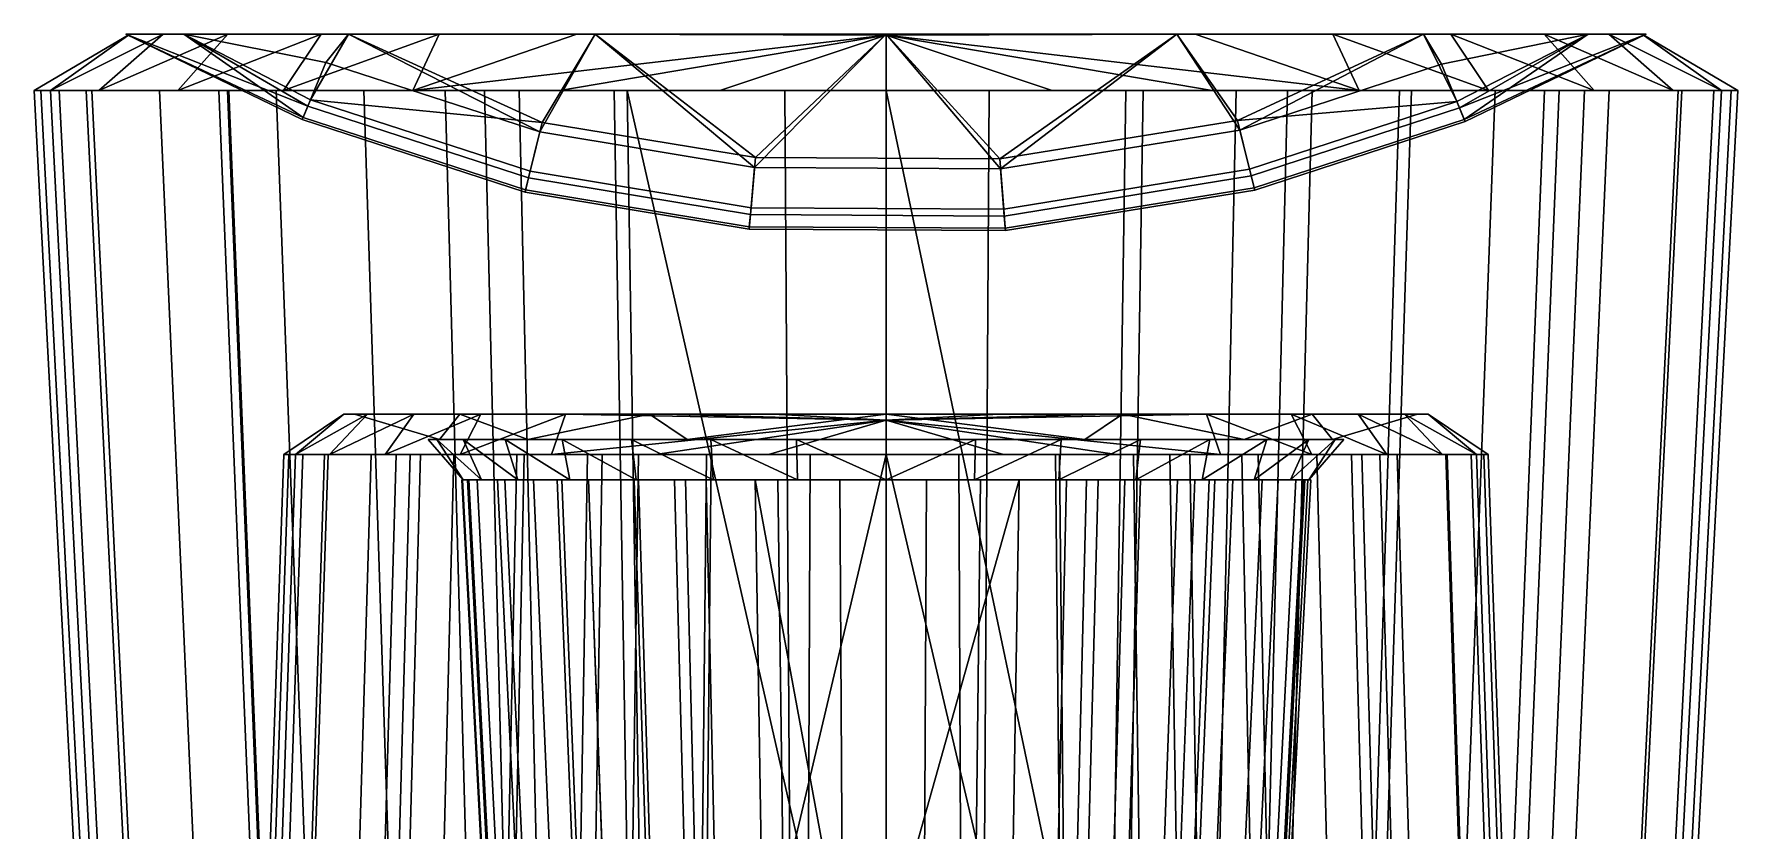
# Model space of a CAD drawing. Header units: millimetres. Extents: x -9.7 to 9.7, y -7 to 14.3.
# Drawn here: x -9.72 to 9.72, y 5.21 to 14.3 of the extents above; entities that cross this region are included whole.
import ezdxf

# ---------------------------------------------------------------- set-up
doc = ezdxf.new("R2010")
doc.units = ezdxf.units.MM
doc.header["$MEASUREMENT"] = 0
doc.layers.add('IGES LEVEL 0', color=9, linetype='Continuous')

msp = doc.modelspace()

# ---------------------------------------------------------------- linework, layer by layer
at = {"layer": 'IGES LEVEL 0'}
for points in [[(-9.529, 13.66, -1.895), (-9.716, 13.66), (-8.622, 14.304, -0.906)], [(-9.716, 13.66), (-9.529, 13.66, 1.895), (-8.622, 14.304, 0.906)], [(-8.622, 14.304, 0.906), (-8.622, 14.304, -0.906), (-9.716, 13.66)], [(-8.976, 13.66, -3.718), (-9.529, 13.66, -1.895), (-8.245, 14.304, -2.679)], [(-9.529, 13.66, 1.895), (-8.976, 13.66, 3.718), (-8.245, 14.304, 2.679)], [(-8.245, 14.304, 2.679), (-8.622, 14.304, 0.906), (-9.529, 13.66, 1.895)], [(-8.622, 14.304, -0.906), (-8.245, 14.304, -2.679), (-9.529, 13.66, -1.895)], [(-8.078, 13.66, -5.398), (-8.976, 13.66, -3.718), (-7.508, 14.304, -4.335)], [(-8.976, 13.66, 3.718), (-8.078, 13.66, 5.398), (-7.508, 14.304, 4.335)], [(-7.508, 14.304, 4.335), (-8.245, 14.304, 2.679), (-8.976, 13.66, 3.718)], [(-8.245, 14.304, -2.679), (-7.508, 14.304, -4.335), (-8.976, 13.66, -3.718)], [(-8.009, 14.304, -3.318), (-8.669, 14.304), (-6.648, 13.352, -1.095)], [(-8.669, 14.304), (-8.009, 14.304, 3.318), (-6.594, 13.483, 2.471)], [(-6.658, 13.328, 0.544), (-6.648, 13.352, -1.095), (-8.669, 14.304)], [(-6.594, 13.483, 2.471), (-6.658, 13.328, 0.544), (-8.669, 14.304)], [(-6.87, 13.66, -6.87), (-8.078, 13.66, -5.398), (-6.443, 14.304, -5.801)], [(-8.078, 13.66, 5.398), (-6.87, 13.66, 6.87), (-6.443, 14.304, 5.801)], [(-6.443, 14.304, 5.801), (-7.508, 14.304, 4.335), (-8.078, 13.66, 5.398)], [(-7.508, 14.304, -4.335), (-6.443, 14.304, -5.801), (-8.078, 13.66, -5.398)], [(-6.13, 14.304, -6.13), (-8.009, 14.304, -3.318), (-6.564, 13.555, -2.966)], [(-8.009, 14.304, 3.318), (-6.13, 14.304, 6.13), (-6.389, 13.981, 4.943)], [(-6.648, 13.352, -1.095), (-6.564, 13.555, -2.966), (-8.009, 14.304, -3.318)], [(-6.389, 13.981, 4.943), (-6.594, 13.483, 2.471), (-8.009, 14.304, 3.318)], [(-5.398, 13.66, -8.078), (-6.87, 13.66, -6.87), (-5.096, 14.304, -7.014)], [(-6.87, 13.66, 6.87), (-5.398, 13.66, 8.078), (-5.096, 14.304, 7.014)], [(-5.096, 14.304, 7.014), (-6.443, 14.304, 5.801), (-6.87, 13.66, 6.87)], [(-6.443, 14.304, -5.801), (-5.096, 14.304, -7.014), (-6.87, 13.66, -6.87)], [(-6.564, 13.555, -2.966), (-3.922, 13.297, -5.313), (-6.13, 14.304, -6.13)], [(-3.949, 13.187, 4.943), (-6.389, 13.981, 4.943), (-6.13, 14.304, 6.13)], [(-3.318, 14.304, -8.009), (-6.13, 14.304, -6.13), (-3.922, 13.297, -5.313)], [(-6.13, 14.304, 6.13), (-3.318, 14.304, 8.009), (-3.949, 13.187, 4.943)], [(-3.526, 14.304, 7.92), (-5.096, 14.304, 7.014), (-5.398, 13.66, 8.078)], [(-5.096, 14.304, -7.014), (-3.526, 14.304, -7.92), (-5.398, 13.66, -8.078)], [(0, 14.293, -9.384), (-5.398, 13.66, -8.078), (-3.526, 14.304, -7.92)], [(-5.398, 13.66, 8.078), (0, 14.293, 9.384), (-3.526, 14.304, 7.92)], [(-3.718, 13.66, -8.976), (-5.398, 13.66, -8.078), (0, 14.293, -9.384)], [(-5.398, 13.66, 8.078), (-3.718, 13.66, 8.976), (0, 14.293, 9.384)], [(-1.498, 12.781, 4.943), (-3.949, 13.187, 4.943), (-3.318, 14.304, 8.009)], [(-3.922, 13.297, -5.313), (-1.488, 12.895, -5.313), (-3.318, 14.304, -8.009)], [(-1.895, 13.66, -9.529), (-3.718, 13.66, -8.976), (0, 14.293, -9.384)], [(-3.718, 13.66, 8.976), (-1.895, 13.66, 9.529), (0, 14.293, 9.384)], [(-1.802, 14.304, 8.48), (-3.526, 14.304, 7.92), (0, 14.293, 9.384)], [(-3.526, 14.304, -7.92), (-1.802, 14.304, -8.48), (0, 14.293, -9.384)], [(0, 14.304, -8.669), (-3.318, 14.304, -8.009), (-1.488, 12.895, -5.313)], [(-3.318, 14.304, 8.009), (0, 14.304, 8.669), (-1.498, 12.781, 4.943)], [(0, 14.293, -9.384), (0, 13.66, -9.716), (-1.895, 13.66, -9.529)], [(-1.895, 13.66, 9.529), (0, 13.66, 9.716), (0, 14.293, 9.384)], [(0, 14.304, -8.669), (0, 14.293, -9.384), (-1.802, 14.304, -8.48)], [(0, 14.293, 9.384), (0, 14.304, 8.669), (-1.802, 14.304, 8.48)], [(1.307, 12.765, 4.943), (-1.498, 12.781, 4.943), (0, 14.304, 8.669)], [(-1.488, 12.895, -5.313), (1.298, 12.879, -5.313), (0, 14.304, -8.669)], [(0, 14.304, 8.669), (3.318, 14.304, 8.009), (1.307, 12.765, 4.943)], [(3.318, 14.304, -8.009), (0, 14.304, -8.669), (1.298, 12.879, -5.313)], [(0, 14.293, -9.384), (0, 14.304, -8.669), (1.802, 14.304, -8.48)], [(1.802, 14.304, -8.48), (3.526, 14.304, -7.92), (0, 14.293, -9.384)], [(3.526, 14.304, 7.92), (1.802, 14.304, 8.48), (0, 14.293, 9.384)], [(1.802, 14.304, 8.48), (0, 14.304, 8.669), (0, 14.293, 9.384)], [(0, 14.293, 9.384), (5.398, 13.66, 8.078), (3.526, 14.304, 7.92)], [(5.398, 13.66, -8.078), (0, 14.293, -9.384), (3.526, 14.304, -7.92)], [(0, 13.66, 9.716), (1.895, 13.66, 9.529), (0, 14.293, 9.384)], [(1.895, 13.66, 9.529), (3.718, 13.66, 8.976), (0, 14.293, 9.384)], [(3.718, 13.66, 8.976), (5.398, 13.66, 8.078), (0, 14.293, 9.384)], [(5.398, 13.66, -8.078), (3.718, 13.66, -8.976), (0, 14.293, -9.384)], [(3.718, 13.66, -8.976), (1.895, 13.66, -9.529), (0, 14.293, -9.384)], [(1.895, 13.66, -9.529), (0, 13.66, -9.716), (0, 14.293, -9.384)], [(1.298, 12.879, -5.313), (4.008, 13.318, -5.313), (3.318, 14.304, -8.009)], [(4.036, 13.208, 4.943), (1.307, 12.765, 4.943), (3.318, 14.304, 8.009)], [(3.318, 14.304, 8.009), (6.13, 14.304, 6.13), (4.036, 13.208, 4.943)], [(6.13, 14.304, -6.13), (3.318, 14.304, -8.009), (4.008, 13.318, -5.313)], [(3.526, 14.304, -7.92), (5.096, 14.304, -7.014), (5.398, 13.66, -8.078)], [(5.096, 14.304, 7.014), (3.526, 14.304, 7.92), (5.398, 13.66, 8.078)], [(4.008, 13.318, -5.313), (6.511, 13.533, -2.966), (6.13, 14.304, -6.13)], [(6.337, 13.96, 4.943), (4.036, 13.208, 4.943), (6.13, 14.304, 6.13)], [(5.398, 13.66, 8.078), (6.87, 13.66, 6.87), (5.096, 14.304, 7.014)], [(6.87, 13.66, -6.87), (5.398, 13.66, -8.078), (5.096, 14.304, -7.014)], [(5.096, 14.304, -7.014), (6.443, 14.304, -5.801), (6.87, 13.66, -6.87)], [(6.443, 14.304, 5.801), (5.096, 14.304, 7.014), (6.87, 13.66, 6.87)], [(6.13, 14.304, 6.13), (8.009, 14.304, 3.318), (6.337, 13.96, 4.943)], [(8.009, 14.304, -3.318), (6.13, 14.304, -6.13), (6.511, 13.533, -2.966)], [(6.541, 13.461, 2.471), (6.337, 13.96, 4.943), (8.009, 14.304, 3.318)], [(6.87, 13.66, 6.87), (8.078, 13.66, 5.398), (6.443, 14.304, 5.801)], [(8.078, 13.66, -5.398), (6.87, 13.66, -6.87), (6.443, 14.304, -5.801)], [(6.443, 14.304, -5.801), (7.508, 14.304, -4.335), (8.078, 13.66, -5.398)], [(7.508, 14.304, 4.335), (6.443, 14.304, 5.801), (8.078, 13.66, 5.398)], [(6.511, 13.533, -2.966), (6.594, 13.33, -1.095), (8.009, 14.304, -3.318)], [(8.009, 14.304, 3.318), (8.669, 14.304), (6.541, 13.461, 2.471)], [(6.604, 13.306, 0.544), (6.541, 13.461, 2.471), (8.669, 14.304)], [(8.669, 14.304), (8.009, 14.304, -3.318), (6.594, 13.33, -1.095)], [(6.594, 13.33, -1.095), (6.604, 13.306, 0.544), (8.669, 14.304)], [(8.078, 13.66, 5.398), (8.976, 13.66, 3.718), (7.508, 14.304, 4.335)], [(8.976, 13.66, -3.718), (8.078, 13.66, -5.398), (7.508, 14.304, -4.335)], [(7.508, 14.304, -4.335), (8.245, 14.304, -2.679), (8.976, 13.66, -3.718)], [(8.245, 14.304, 2.679), (7.508, 14.304, 4.335), (8.976, 13.66, 3.718)], [(8.976, 13.66, 3.718), (9.529, 13.66, 1.895), (8.245, 14.304, 2.679)], [(9.529, 13.66, -1.895), (8.976, 13.66, -3.718), (8.245, 14.304, -2.679)], [(8.245, 14.304, -2.679), (8.622, 14.304, -0.906), (9.529, 13.66, -1.895)], [(8.622, 14.304, 0.906), (8.245, 14.304, 2.679), (9.529, 13.66, 1.895)], [(9.529, 13.66, 1.895), (9.716, 13.66), (8.622, 14.304, 0.906)], [(9.716, 13.66), (9.529, 13.66, -1.895), (8.622, 14.304, -0.906)], [(8.622, 14.304, -0.906), (8.622, 14.304, 0.906), (9.716, 13.66)], [(-3.949, 13.187, 4.943), (-4.076, 12.663, 2.471), (-6.594, 13.483, 2.471), (-6.389, 13.981, 4.943)], [(6.337, 13.96, 4.943), (6.541, 13.461, 2.471), (4.166, 12.685, 2.471), (4.036, 13.208, 4.943)], [(-9.715, 13.66, 0.145), (-9.034, 0.663, 0.135), (-8.962, 0.663, -1.142), (-9.638, 13.66, -1.228)], [(-9.121, 13.66, 3.347), (-8.482, 0.663, 3.112), (-9.034, 0.663, 0.135), (-9.715, 13.66, 0.145)], [(-9.638, 13.66, -1.228), (-8.962, 0.663, -1.142), (-8.861, 0.663, -1.763), (-9.529, 13.66, -1.895)], [(-9.529, 13.66, -1.895), (-8.861, 0.663, -1.763), (-8.768, 0.663, -2.18), (-9.429, 13.66, -2.344)], [(-9.429, 13.66, -2.344), (-8.768, 0.663, -2.18), (-8.422, 0.663, -3.271), (-9.057, 13.66, -3.518)], [(-8.284, 13.66, 5.077), (-7.703, 0.663, 4.721), (-8.482, 0.663, 3.112), (-9.121, 13.66, 3.347)], [(-9.057, 13.66, -3.518), (-8.422, 0.663, -3.271), (-6.97, 0.663, -5.748), (-7.496, 13.66, -6.181)], [(-7.607, 13.66, 6.044), (-7.074, 0.663, 5.621), (-7.703, 0.663, 4.721), (-8.284, 13.66, 5.077)], [(-7.51, 13.66, 6.164), (-6.984, 0.663, 5.732), (-7.074, 0.663, 5.621), (-7.607, 13.66, 6.044)], [(-6.956, 13.66, 6.784), (-6.468, 0.663, 6.308), (-6.984, 0.663, 5.732), (-7.51, 13.66, 6.164)], [(-7.496, 13.66, -6.181), (-6.97, 0.663, -5.748), (-5.537, 0.663, -7.14), (-5.954, 13.66, -7.678)], [(-5.955, 13.66, 7.677), (-5.537, 0.663, 7.139), (-6.468, 0.663, 6.308), (-6.956, 13.66, 6.784)], [(-3.101, 13.66, 9.208), (-2.883, 0.663, 8.562), (-5.537, 0.663, 7.139), (-5.955, 13.66, 7.677)], [(-5.954, 13.66, -7.678), (-5.537, 0.663, -7.14), (-4.675, 0.663, -7.731), (-5.028, 13.66, -8.314)], [(-5.028, 13.66, -8.314), (-4.675, 0.663, -7.731), (-4.259, 0.663, -7.968), (-4.58, 13.66, -8.569)], [(-4.58, 13.66, -8.569), (-4.259, 0.663, -7.968), (-3.889, 0.663, -8.155), (-4.182, 13.66, -8.77)], [(-4.182, 13.66, -8.77), (-3.889, 0.663, -8.155), (-2.745, 0.663, -8.608), (-2.952, 13.66, -9.257)], [(-1.152, 13.66, 9.647), (-1.071, 0.663, 8.971), (-2.883, 0.663, 8.562), (-3.101, 13.66, 9.208)], [(0, 0.663, -9.035), (0, 13.66, -9.716), (-2.952, 13.66, -9.257)], [(-2.745, 0.663, -8.608), (0, 0.663, -9.035), (-2.952, 13.66, -9.257)], [(0, 13.66, 9.716), (0, 0.663, 9.035), (-1.071, 0.663, 8.971), (-1.152, 13.66, 9.647)], [(1.177, 13.66, 9.644), (1.095, 0.663, 8.968), (0, 0.663, 9.035), (0, 13.66, 9.716)], [(0, 13.66, -9.716), (0, 0.663, -9.035), (2.728, 0.663, -8.613)], [(2.934, 13.66, -9.262), (0, 13.66, -9.716), (2.728, 0.663, -8.613)], [(2.734, 13.66, 9.323), (2.542, 0.663, 8.67), (1.095, 0.663, 8.968), (1.177, 13.66, 9.644)], [(5.858, 13.66, 7.751), (5.448, 0.663, 7.208), (2.542, 0.663, 8.67), (2.734, 13.66, 9.323)], [(2.934, 13.66, -9.262), (2.728, 0.663, -8.613), (3.712, 0.663, -8.237), (3.992, 13.66, -8.858)], [(3.992, 13.66, -8.858), (3.712, 0.663, -8.237), (4.259, 0.663, -7.968), (4.58, 13.66, -8.569)], [(4.58, 13.66, -8.569), (4.259, 0.663, -7.968), (4.521, 0.663, -7.822), (4.861, 13.66, -8.412)], [(4.861, 13.66, -8.412), (4.521, 0.663, -7.822), (5.574, 0.663, -7.11), (5.994, 13.66, -7.646)], [(6.947, 13.66, 6.793), (6.46, 0.663, 6.317), (5.448, 0.663, 7.208), (5.858, 13.66, 7.751)], [(5.994, 13.66, -7.646), (5.574, 0.663, -7.11), (7.41, 0.663, -5.17), (7.968, 13.66, -5.559)], [(7.51, 13.66, 6.164), (6.984, 0.663, 5.732), (6.46, 0.663, 6.317), (6.947, 13.66, 6.793)], [(7.679, 13.66, 5.953), (7.14, 0.663, 5.535), (6.984, 0.663, 5.732), (7.51, 13.66, 6.164)], [(8.249, 13.66, 5.133), (7.671, 0.663, 4.773), (7.14, 0.663, 5.535), (7.679, 13.66, 5.953)], [(7.968, 13.66, -5.559), (7.41, 0.663, -5.17), (8.439, 0.663, -3.226), (9.076, 13.66, -3.469)], [(9.035, 13.66, 3.574), (8.401, 0.663, 3.324), (7.671, 0.663, 4.773), (8.249, 13.66, 5.133)], [(9.713, 13.66, 0.245), (9.032, 0.663, 0.228), (8.401, 0.663, 3.324), (9.035, 13.66, 3.574)], [(9.076, 13.66, -3.469), (8.439, 0.663, -3.226), (8.781, 0.663, -2.124), (9.443, 13.66, -2.284)], [(9.443, 13.66, -2.284), (8.781, 0.663, -2.124), (8.861, 0.663, -1.763), (9.529, 13.66, -1.895)], [(9.529, 13.66, -1.895), (8.861, 0.663, -1.763), (8.961, 0.663, -1.151), (9.637, 13.66, -1.238)], [(9.637, 13.66, -1.238), (8.961, 0.663, -1.151), (9.032, 0.663, 0.228), (9.713, 13.66, 0.245)], [(-4.076, 12.663, 2.471), (-4.116, 12.501, 0.544), (-6.658, 13.328, 0.544), (-6.594, 13.483, 2.471)], [(-4.11, 12.526, -1.095), (-4.058, 12.739, -2.966), (-6.564, 13.555, -2.966), (-6.648, 13.352, -1.095)], [(-6.564, 13.555, -2.966), (-4.058, 12.739, -2.966), (-3.922, 13.297, -5.313)], [(4.008, 13.318, -5.313), (4.147, 12.761, -2.966), (6.511, 13.533, -2.966)], [(6.594, 13.33, -1.095), (6.511, 13.533, -2.966), (4.147, 12.761, -2.966), (4.2, 12.548, -1.095)], [(6.541, 13.461, 2.471), (6.604, 13.306, 0.544), (4.206, 12.523, 0.544), (4.166, 12.685, 2.471)], [(-4.116, 12.501, 0.544), (-4.11, 12.526, -1.095), (-6.648, 13.352, -1.095), (-6.658, 13.328, 0.544)], [(-1.539, 12.323, -2.966), (-1.488, 12.895, -5.313), (-3.922, 13.297, -5.313), (-4.058, 12.739, -2.966)], [(4.147, 12.761, -2.966), (4.008, 13.318, -5.313), (1.298, 12.879, -5.313), (1.343, 12.306, -2.966)], [(6.604, 13.306, 0.544), (6.594, 13.33, -1.095), (4.2, 12.548, -1.095), (4.206, 12.523, 0.544)], [(-1.498, 12.781, 4.943), (-1.546, 12.245, 2.471), (-4.076, 12.663, 2.471), (-3.949, 13.187, 4.943)], [(4.036, 13.208, 4.943), (4.166, 12.685, 2.471), (1.349, 12.228, 2.471), (1.307, 12.765, 4.943)], [(1.343, 12.306, -2.966), (1.298, 12.879, -5.313), (-1.488, 12.895, -5.313), (-1.539, 12.323, -2.966)], [(-1.546, 12.245, 2.471), (-1.561, 12.078, 0.544), (-4.116, 12.501, 0.544), (-4.076, 12.663, 2.471)], [(-1.559, 12.104, -1.095), (-1.539, 12.323, -2.966), (-4.058, 12.739, -2.966), (-4.11, 12.526, -1.095)], [(1.307, 12.765, 4.943), (1.349, 12.228, 2.471), (-1.546, 12.245, 2.471), (-1.498, 12.781, 4.943)], [(4.2, 12.548, -1.095), (4.147, 12.761, -2.966), (1.343, 12.306, -2.966), (1.36, 12.088, -1.095)], [(4.166, 12.685, 2.471), (4.206, 12.523, 0.544), (1.362, 12.062, 0.544), (1.349, 12.228, 2.471)], [(-1.561, 12.078, 0.544), (-1.559, 12.104, -1.095), (-4.11, 12.526, -1.095), (-4.116, 12.501, 0.544)], [(4.206, 12.523, 0.544), (4.2, 12.548, -1.095), (1.36, 12.088, -1.095), (1.362, 12.062, 0.544)], [(1.349, 12.228, 2.471), (1.362, 12.062, 0.544), (-1.561, 12.078, 0.544), (-1.546, 12.245, 2.471)], [(1.36, 12.088, -1.095), (1.343, 12.306, -2.966), (-1.539, 12.323, -2.966), (-1.559, 12.104, -1.095)], [(1.362, 12.062, 0.544), (1.36, 12.088, -1.095), (-1.559, 12.104, -1.095), (-1.561, 12.078, 0.544)], [(-6.182, 9.967, 0.65), (-6.182, 9.967, -0.65), (-6.868, 9.508)], [(-6.736, 9.508, -1.34), (-6.868, 9.508), (-6.182, 9.967, -0.65)], [(-6.868, 9.508), (-6.736, 9.508, 1.34), (-6.182, 9.967, 0.65)], [(-5.912, 9.967, 1.921), (-6.182, 9.967, 0.65), (-6.736, 9.508, 1.34)], [(-6.182, 9.967, -0.65), (-5.912, 9.967, -1.921), (-6.736, 9.508, -1.34)], [(-6.345, 9.508, -2.628), (-6.736, 9.508, -1.34), (-5.912, 9.967, -1.921)], [(-6.736, 9.508, 1.34), (-6.345, 9.508, 2.628), (-5.912, 9.967, 1.921)], [(-5.384, 9.967, 3.108), (-5.912, 9.967, 1.921), (-6.345, 9.508, 2.628)], [(-5.912, 9.967, -1.921), (-5.384, 9.967, -3.108), (-6.345, 9.508, -2.628)], [(-5.711, 9.508, -3.816), (-6.345, 9.508, -2.628), (-5.384, 9.967, -3.108)], [(-6.345, 9.508, 2.628), (-5.711, 9.508, 3.816), (-5.384, 9.967, 3.108)], [(-4.86, 9.967, -3.876), (-6.061, 9.967, -1.383), (-5.091, 9.678, -1.162)], [(-6.061, 9.967, -1.383), (-6.061, 9.967, 1.383), (-5.091, 9.678, -1.162)], [(-6.061, 9.967, 1.383), (-4.86, 9.967, 3.876), (-5.091, 9.678, 1.162)], [(-5.091, 9.678, 1.162), (-5.091, 9.678, -1.162), (-6.061, 9.967, 1.383)], [(-4.62, 9.967, 4.16), (-5.384, 9.967, 3.108), (-5.711, 9.508, 3.816)], [(-5.384, 9.967, -3.108), (-4.62, 9.967, -4.16), (-5.711, 9.508, -3.816)], [(-4.856, 9.508, -4.856), (-5.711, 9.508, -3.816), (-4.62, 9.967, -4.16)], [(-5.711, 9.508, 3.816), (-4.856, 9.508, 4.856), (-4.62, 9.967, 4.16)], [(-4.083, 9.678, 3.256), (-5.091, 9.678, 1.162), (-4.86, 9.967, 3.876)], [(-5.091, 9.678, -1.162), (-4.083, 9.678, -3.256), (-4.86, 9.967, -3.876)], [(-2.697, 9.967, -5.601), (-4.86, 9.967, -3.876), (-4.083, 9.678, -3.256)], [(-4.86, 9.967, 3.876), (-2.697, 9.967, 5.601), (-4.083, 9.678, 3.256)], [(-3.654, 9.967, 5.029), (-4.62, 9.967, 4.16), (-4.856, 9.508, 4.856)], [(-4.62, 9.967, -4.16), (-3.654, 9.967, -5.029), (-4.856, 9.508, -4.856)], [(-3.816, 9.508, -5.711), (-4.856, 9.508, -4.856), (-3.654, 9.967, -5.029)], [(-4.856, 9.508, 4.856), (-3.816, 9.508, 5.711), (-3.654, 9.967, 5.029)], [(-2.266, 9.678, 4.705), (-4.083, 9.678, 3.256), (-2.697, 9.967, 5.601)], [(-4.083, 9.678, -3.256), (-2.266, 9.678, -4.705), (-2.697, 9.967, -5.601)], [(0, 9.9, 6.656), (-3.654, 9.967, 5.029), (-3.816, 9.508, 5.711)], [(-3.654, 9.967, -5.029), (0, 9.9, -6.656), (-3.816, 9.508, -5.711)], [(-2.528, 9.967, 5.679), (-3.654, 9.967, 5.029), (0, 9.9, 6.656)], [(-3.654, 9.967, -5.029), (-2.528, 9.967, -5.679), (0, 9.9, -6.656)], [(0, 9.967, -6.216), (-2.697, 9.967, -5.601), (-2.266, 9.678, -4.705)], [(-2.697, 9.967, 5.601), (0, 9.967, 6.216), (-2.266, 9.678, 4.705)], [(-1.292, 9.967, 6.081), (-2.528, 9.967, 5.679), (0, 9.9, 6.656)], [(-2.528, 9.967, -5.679), (-1.292, 9.967, -6.081), (0, 9.9, -6.656)], [(0, 9.678, 5.222), (-2.266, 9.678, 4.705), (0, 9.967, 6.216)], [(-2.266, 9.678, -4.705), (0, 9.678, -5.222), (0, 9.967, -6.216)], [(0, 9.9, 6.656), (0, 9.967, 6.216), (-1.292, 9.967, 6.081)], [(-1.292, 9.967, -6.081), (0, 9.967, -6.216), (0, 9.9, -6.656)], [(0, 9.967, -6.216), (1.292, 9.967, -6.081), (0, 9.9, -6.656)], [(1.292, 9.967, -6.081), (2.528, 9.967, -5.679), (0, 9.9, -6.656)], [(2.528, 9.967, -5.679), (3.654, 9.967, -5.029), (0, 9.9, -6.656)], [(3.654, 9.967, 5.029), (2.528, 9.967, 5.679), (0, 9.9, 6.656)], [(2.528, 9.967, 5.679), (1.292, 9.967, 6.081), (0, 9.9, 6.656)], [(1.292, 9.967, 6.081), (0, 9.967, 6.216), (0, 9.9, 6.656)], [(0, 9.9, -6.656), (3.654, 9.967, -5.029), (3.816, 9.508, -5.711)], [(3.654, 9.967, 5.029), (0, 9.9, 6.656), (3.816, 9.508, 5.711)], [(0, 9.967, 6.216), (2.697, 9.967, 5.601), (2.266, 9.678, 4.705)], [(2.697, 9.967, -5.601), (0, 9.967, -6.216), (2.266, 9.678, -4.705)], [(0, 9.678, -5.222), (2.266, 9.678, -4.705), (0, 9.967, -6.216)], [(2.266, 9.678, 4.705), (0, 9.678, 5.222), (0, 9.967, 6.216)], [(2.266, 9.678, -4.705), (4.083, 9.678, -3.256), (2.697, 9.967, -5.601)], [(4.083, 9.678, 3.256), (2.266, 9.678, 4.705), (2.697, 9.967, 5.601)], [(2.697, 9.967, 5.601), (4.86, 9.967, 3.876), (4.083, 9.678, 3.256)], [(4.86, 9.967, -3.876), (2.697, 9.967, -5.601), (4.083, 9.678, -3.256)], [(3.654, 9.967, -5.029), (4.62, 9.967, -4.16), (4.856, 9.508, -4.856)], [(4.62, 9.967, 4.16), (3.654, 9.967, 5.029), (4.856, 9.508, 4.856)], [(3.816, 9.508, 5.711), (4.856, 9.508, 4.856), (3.654, 9.967, 5.029)], [(4.856, 9.508, -4.856), (3.816, 9.508, -5.711), (3.654, 9.967, -5.029)], [(4.083, 9.678, -3.256), (5.091, 9.678, -1.162), (4.86, 9.967, -3.876)], [(5.091, 9.678, 1.162), (4.083, 9.678, 3.256), (4.86, 9.967, 3.876)], [(4.62, 9.967, -4.16), (5.384, 9.967, -3.108), (5.711, 9.508, -3.816)], [(5.384, 9.967, 3.108), (4.62, 9.967, 4.16), (5.711, 9.508, 3.816)], [(4.856, 9.508, 4.856), (5.711, 9.508, 3.816), (4.62, 9.967, 4.16)], [(5.711, 9.508, -3.816), (4.856, 9.508, -4.856), (4.62, 9.967, -4.16)], [(4.86, 9.967, 3.876), (6.061, 9.967, 1.383), (5.091, 9.678, 1.162)], [(6.061, 9.967, -1.383), (4.86, 9.967, -3.876), (5.091, 9.678, -1.162)], [(6.061, 9.967, 1.383), (6.061, 9.967, -1.383), (5.091, 9.678, -1.162)], [(5.091, 9.678, -1.162), (5.091, 9.678, 1.162), (6.061, 9.967, 1.383)], [(5.384, 9.967, -3.108), (5.912, 9.967, -1.921), (6.345, 9.508, -2.628)], [(5.912, 9.967, 1.921), (5.384, 9.967, 3.108), (6.345, 9.508, 2.628)], [(5.711, 9.508, 3.816), (6.345, 9.508, 2.628), (5.384, 9.967, 3.108)], [(6.345, 9.508, -2.628), (5.711, 9.508, -3.816), (5.384, 9.967, -3.108)], [(5.912, 9.967, -1.921), (6.182, 9.967, -0.65), (6.736, 9.508, -1.34)], [(6.182, 9.967, 0.65), (5.912, 9.967, 1.921), (6.736, 9.508, 1.34)], [(6.345, 9.508, 2.628), (6.736, 9.508, 1.34), (5.912, 9.967, 1.921)], [(6.736, 9.508, -1.34), (6.345, 9.508, -2.628), (5.912, 9.967, -1.921)], [(6.182, 9.967, -0.65), (6.182, 9.967, 0.65), (6.868, 9.508)], [(6.736, 9.508, 1.34), (6.868, 9.508), (6.182, 9.967, 0.65)], [(6.868, 9.508), (6.736, 9.508, -1.34), (6.182, 9.967, -0.65)], [(-2.628, 9.508, -6.345), (-3.816, 9.508, -5.711), (0, 9.9, -6.656)], [(-3.816, 9.508, 5.711), (-2.628, 9.508, 6.345), (0, 9.9, 6.656)], [(-1.34, 9.508, -6.736), (-2.628, 9.508, -6.345), (0, 9.9, -6.656)], [(-2.628, 9.508, 6.345), (-1.34, 9.508, 6.736), (0, 9.9, 6.656)], [(0, 9.508, 6.868), (0, 9.9, 6.656), (-1.34, 9.508, 6.736)], [(0, 9.9, -6.656), (0, 9.508, -6.868), (-1.34, 9.508, -6.736)], [(0, 9.9, 6.656), (0, 9.508, 6.868), (1.34, 9.508, 6.736)], [(1.34, 9.508, 6.736), (2.628, 9.508, 6.345), (0, 9.9, 6.656)], [(2.628, 9.508, 6.345), (3.816, 9.508, 5.711), (0, 9.9, 6.656)], [(3.816, 9.508, -5.711), (2.628, 9.508, -6.345), (0, 9.9, -6.656)], [(2.628, 9.508, -6.345), (1.34, 9.508, -6.736), (0, 9.9, -6.656)], [(1.34, 9.508, -6.736), (0, 9.508, -6.868), (0, 9.9, -6.656)], [(-4.823, 9.22, 0.507), (-4.823, 9.22, -0.507), (-5.222, 9.678)], [(-5.121, 9.678, -1.019), (-5.222, 9.678), (-4.823, 9.22, -0.507)], [(-5.222, 9.678), (-5.121, 9.678, 1.019), (-4.823, 9.22, 0.507)], [(-4.613, 9.22, 1.499), (-4.823, 9.22, 0.507), (-5.121, 9.678, 1.019)], [(-4.823, 9.22, -0.507), (-4.613, 9.22, -1.499), (-5.121, 9.678, -1.019)], [(-4.824, 9.678, -1.998), (-5.121, 9.678, -1.019), (-4.613, 9.22, -1.499)], [(-5.121, 9.678, 1.019), (-4.824, 9.678, 1.998), (-4.613, 9.22, 1.499)], [(-4.2, 9.22, 2.425), (-4.613, 9.22, 1.499), (-4.824, 9.678, 1.998)], [(-4.613, 9.22, -1.499), (-4.2, 9.22, -2.425), (-4.824, 9.678, -1.998)], [(-4.342, 9.678, -2.901), (-4.824, 9.678, -1.998), (-4.2, 9.22, -2.425)], [(-4.824, 9.678, 1.998), (-4.342, 9.678, 2.901), (-4.2, 9.22, 2.425)], [(-3.604, 9.22, 3.245), (-4.2, 9.22, 2.425), (-4.342, 9.678, 2.901)], [(-4.2, 9.22, -2.425), (-3.604, 9.22, -3.245), (-4.342, 9.678, -2.901)], [(-3.692, 9.678, -3.692), (-4.342, 9.678, -2.901), (-3.604, 9.22, -3.245)], [(-4.342, 9.678, 2.901), (-3.692, 9.678, 3.692), (-3.604, 9.22, 3.245)], [(-2.851, 9.22, 3.924), (-3.604, 9.22, 3.245), (-3.692, 9.678, 3.692)], [(-3.604, 9.22, -3.245), (-2.851, 9.22, -3.924), (-3.692, 9.678, -3.692)], [(-2.901, 9.678, -4.342), (-3.692, 9.678, -3.692), (-2.851, 9.22, -3.924)], [(-3.692, 9.678, 3.692), (-2.901, 9.678, 4.342), (-2.851, 9.22, 3.924)], [(-1.973, 9.22, 4.431), (-2.851, 9.22, 3.924), (-2.901, 9.678, 4.342)], [(-2.851, 9.22, -3.924), (-1.973, 9.22, -4.431), (-2.901, 9.678, -4.342)], [(-1.998, 9.678, -4.824), (-2.901, 9.678, -4.342), (-1.973, 9.22, -4.431)], [(-2.901, 9.678, 4.342), (-1.998, 9.678, 4.824), (-1.973, 9.22, 4.431)], [(-1.008, 9.22, 4.744), (-1.973, 9.22, 4.431), (-1.998, 9.678, 4.824)], [(-1.973, 9.22, -4.431), (-1.008, 9.22, -4.744), (-1.998, 9.678, -4.824)], [(-1.019, 9.678, -5.121), (-1.998, 9.678, -4.824), (-1.008, 9.22, -4.744)], [(-1.998, 9.678, 4.824), (-1.019, 9.678, 5.121), (-1.008, 9.22, 4.744)], [(0, 9.678, 5.222), (0, 9.22, 4.85), (-1.019, 9.678, 5.121)], [(0, 9.22, 4.85), (-1.008, 9.22, 4.744), (-1.019, 9.678, 5.121)], [(-1.008, 9.22, -4.744), (0, 9.22, -4.85), (-1.019, 9.678, -5.121)], [(0, 9.22, -4.85), (0, 9.678, -5.222), (-1.019, 9.678, -5.121)], [(0, 9.22, -4.85), (1.008, 9.22, -4.744), (1.019, 9.678, -5.121)], [(1.008, 9.22, 4.744), (0, 9.22, 4.85), (1.019, 9.678, 5.121)], [(0, 9.22, 4.85), (0, 9.678, 5.222), (1.019, 9.678, 5.121)], [(1.019, 9.678, -5.121), (0, 9.678, -5.222), (0, 9.22, -4.85)], [(1.008, 9.22, -4.744), (1.973, 9.22, -4.431), (1.998, 9.678, -4.824)], [(1.973, 9.22, 4.431), (1.008, 9.22, 4.744), (1.998, 9.678, 4.824)], [(1.019, 9.678, 5.121), (1.998, 9.678, 4.824), (1.008, 9.22, 4.744)], [(1.998, 9.678, -4.824), (1.019, 9.678, -5.121), (1.008, 9.22, -4.744)], [(1.973, 9.22, -4.431), (2.851, 9.22, -3.924), (2.901, 9.678, -4.342)], [(2.851, 9.22, 3.924), (1.973, 9.22, 4.431), (2.901, 9.678, 4.342)], [(1.998, 9.678, 4.824), (2.901, 9.678, 4.342), (1.973, 9.22, 4.431)], [(2.901, 9.678, -4.342), (1.998, 9.678, -4.824), (1.973, 9.22, -4.431)], [(2.851, 9.22, -3.924), (3.604, 9.22, -3.245), (3.692, 9.678, -3.692)], [(3.604, 9.22, 3.245), (2.851, 9.22, 3.924), (3.692, 9.678, 3.692)], [(2.901, 9.678, 4.342), (3.692, 9.678, 3.692), (2.851, 9.22, 3.924)], [(3.692, 9.678, -3.692), (2.901, 9.678, -4.342), (2.851, 9.22, -3.924)], [(3.604, 9.22, -3.245), (4.2, 9.22, -2.425), (4.342, 9.678, -2.901)], [(4.2, 9.22, 2.425), (3.604, 9.22, 3.245), (4.342, 9.678, 2.901)], [(3.692, 9.678, 3.692), (4.342, 9.678, 2.901), (3.604, 9.22, 3.245)], [(4.342, 9.678, -2.901), (3.692, 9.678, -3.692), (3.604, 9.22, -3.245)], [(4.2, 9.22, -2.425), (4.613, 9.22, -1.499), (4.824, 9.678, -1.998)], [(4.613, 9.22, 1.499), (4.2, 9.22, 2.425), (4.824, 9.678, 1.998)], [(4.342, 9.678, 2.901), (4.824, 9.678, 1.998), (4.2, 9.22, 2.425)], [(4.824, 9.678, -1.998), (4.342, 9.678, -2.901), (4.2, 9.22, -2.425)], [(4.613, 9.22, -1.499), (4.823, 9.22, -0.507), (5.121, 9.678, -1.019)], [(4.823, 9.22, 0.507), (4.613, 9.22, 1.499), (5.121, 9.678, 1.019)], [(4.824, 9.678, 1.998), (5.121, 9.678, 1.019), (4.613, 9.22, 1.499)], [(5.121, 9.678, -1.019), (4.824, 9.678, -1.998), (4.613, 9.22, -1.499)], [(4.823, 9.22, -0.507), (4.823, 9.22, 0.507), (5.222, 9.678)], [(5.121, 9.678, 1.019), (5.222, 9.678), (4.823, 9.22, 0.507)], [(5.222, 9.678), (5.121, 9.678, -1.019), (4.823, 9.22, -0.507)], [(-7.176, 0.676, -0.036), (-6.868, 9.508, -0.034), (-6.81, 9.508, 0.891), (-7.116, 0.676, 0.931)], [(-6.689, 0.676, -2.6), (-6.402, 9.508, -2.488), (-6.868, 9.508, -0.034), (-7.176, 0.676, -0.036)], [(-7.116, 0.676, 0.931), (-6.81, 9.508, 0.891), (-6.736, 9.508, 1.34), (-7.039, 0.676, 1.4)], [(-7.039, 0.676, 1.4), (-6.736, 9.508, 1.34), (-6.652, 9.508, 1.71), (-6.95, 0.676, 1.786)], [(-6.95, 0.676, 1.786), (-6.652, 9.508, 1.71), (-6.363, 9.508, 2.584), (-6.649, 0.676, 2.7)], [(-6.135, 0.676, -3.723), (-5.872, 9.508, -3.563), (-6.402, 9.508, -2.488), (-6.689, 0.676, -2.6)], [(-6.649, 0.676, 2.7), (-6.363, 9.508, 2.584), (-5.587, 9.508, 3.994), (-5.838, 0.676, 4.173)], [(-5.672, 0.676, -4.396), (-5.428, 9.508, -4.207), (-5.872, 9.508, -3.563), (-6.135, 0.676, -3.723)], [(-5.838, 0.676, 4.173), (-5.587, 9.508, 3.994), (-4.209, 9.508, 5.427), (-4.398, 0.676, 5.671)], [(-5.547, 0.676, -4.553), (-5.309, 9.508, -4.357), (-5.428, 9.508, -4.207), (-5.672, 0.676, -4.396)], [(-5.149, 0.676, -4.999), (-4.928, 9.508, -4.784), (-5.309, 9.508, -4.357), (-5.547, 0.676, -4.553)], [(-4.31, 0.676, -5.738), (-4.125, 9.508, -5.491), (-4.928, 9.508, -4.784), (-5.149, 0.676, -4.999)], [(-4.398, 0.676, 5.671), (-4.209, 9.508, 5.427), (-3.404, 9.508, 5.965), (-3.557, 0.676, 6.233)], [(-2.138, 0.676, -6.851), (-2.046, 9.508, -6.556), (-4.125, 9.508, -5.491), (-4.31, 0.676, -5.738)], [(-3.557, 0.676, 6.233), (-3.404, 9.508, 5.965), (-3.238, 9.508, 6.057), (-3.383, 0.676, 6.329)], [(-3.383, 0.676, 6.329), (-3.238, 9.508, 6.057), (-2.824, 9.508, 6.26), (-2.951, 0.676, 6.542)], [(-2.951, 0.676, 6.542), (-2.824, 9.508, 6.26), (-1.993, 9.508, 6.572), (-2.083, 0.676, 6.868)], [(-0.902, 0.676, -7.119), (-0.863, 9.508, -6.813), (-2.046, 9.508, -6.556), (-2.138, 0.676, -6.851)], [(0, 9.508, 6.868), (0, 0.676, 7.176), (-2.083, 0.676, 6.868)], [(-1.993, 9.508, 6.572), (0, 9.508, 6.868), (-2.083, 0.676, 6.868)], [(0, 0.676, -7.176), (0, 9.508, -6.868), (-0.863, 9.508, -6.813), (-0.902, 0.676, -7.119)], [(0.87, 0.676, -7.124), (0.832, 9.508, -6.817), (0, 9.508, -6.868), (0, 0.676, -7.176)], [(0, 0.676, 7.176), (0, 9.508, 6.868), (2.067, 0.676, 6.872)], [(0, 9.508, 6.868), (1.978, 9.508, 6.577), (2.067, 0.676, 6.872)], [(2.019, 0.676, -6.886), (1.933, 9.508, -6.59), (0.832, 9.508, -6.817), (0.87, 0.676, -7.124)], [(4.242, 0.676, -5.789), (4.059, 9.508, -5.54), (1.933, 9.508, -6.59), (2.019, 0.676, -6.886)], [(2.067, 0.676, 6.872), (1.978, 9.508, 6.577), (2.822, 9.508, 6.262), (2.948, 0.676, 6.543)], [(2.948, 0.676, 6.543), (2.822, 9.508, 6.262), (3.238, 9.508, 6.057), (3.383, 0.676, 6.329)], [(3.383, 0.676, 6.329), (3.238, 9.508, 6.057), (3.464, 9.508, 5.931), (3.619, 0.676, 6.197)], [(3.619, 0.676, 6.197), (3.464, 9.508, 5.931), (4.245, 9.508, 5.399), (4.435, 0.676, 5.642)], [(5.134, 0.676, -5.014), (4.914, 9.508, -4.798), (4.059, 9.508, -5.54), (4.242, 0.676, -5.789)], [(4.435, 0.676, 5.642), (4.245, 9.508, 5.399), (5.633, 9.508, 3.93), (5.885, 0.676, 4.106)], [(5.547, 0.676, -4.553), (5.309, 9.508, -4.357), (4.914, 9.508, -4.798), (5.134, 0.676, -5.014)], [(5.672, 0.676, -4.397), (5.428, 9.508, -4.208), (5.309, 9.508, -4.357), (5.547, 0.676, -4.553)], [(6.093, 0.676, -3.791), (5.831, 9.508, -3.628), (5.428, 9.508, -4.208), (5.672, 0.676, -4.397)], [(5.885, 0.676, 4.106), (5.633, 9.508, 3.93), (6.4, 9.508, 2.493), (6.687, 0.676, 2.604)], [(6.673, 0.676, -2.64), (6.386, 9.508, -2.527), (5.831, 9.508, -3.628), (6.093, 0.676, -3.791)], [(7.174, 0.676, -0.171), (6.866, 9.508, -0.164), (6.386, 9.508, -2.527), (6.673, 0.676, -2.64)], [(6.687, 0.676, 2.604), (6.4, 9.508, 2.493), (6.675, 9.508, 1.615), (6.975, 0.676, 1.687)], [(6.975, 0.676, 1.687), (6.675, 9.508, 1.615), (6.736, 9.508, 1.34), (7.039, 0.676, 1.4)], [(7.039, 0.676, 1.4), (6.736, 9.508, 1.34), (6.818, 9.508, 0.825), (7.124, 0.676, 0.862)], [(7.124, 0.676, 0.862), (6.818, 9.508, 0.825), (6.866, 9.508, -0.164), (7.174, 0.676, -0.171)], [(-4.836, 9.22, -0.363), (-3.989, -7, -0.299), (-3.935, -7, -0.716), (-4.772, 9.22, -0.868)], [(-4.831, 9.22, 0.431), (-3.984, -7, 0.355), (-3.989, -7, -0.299), (-4.836, 9.22, -0.363)], [(-4.347, 9.22, 2.152), (-3.585, -7, 1.774), (-3.984, -7, 0.355), (-4.831, 9.22, 0.431)], [(-4.772, 9.22, -0.868), (-3.935, -7, -0.716), (-3.923, -7, -0.78), (-4.757, 9.22, -0.946)], [(-4.757, 9.22, -0.946), (-3.923, -7, -0.78), (-3.846, -7, -1.099), (-4.663, 9.22, -1.333)], [(-4.663, 9.22, -1.333), (-3.846, -7, -1.099), (-3.653, -7, -1.63), (-4.429, 9.22, -1.976)], [(-4.429, 9.22, -1.976), (-3.653, -7, -1.63), (-2.797, -7, -2.859), (-3.392, 9.22, -3.467)], [(-4.019, 9.22, 2.714), (-3.315, -7, 2.239), (-3.585, -7, 1.774), (-4.347, 9.22, 2.152)], [(-3.749, 9.22, 3.077), (-3.092, -7, 2.538), (-3.315, -7, 2.239), (-4.019, 9.22, 2.714)], [(-3.698, 9.22, 3.138), (-3.05, -7, 2.588), (-3.092, -7, 2.538), (-3.749, 9.22, 3.077)], [(-3.392, 9.22, 3.466), (-2.798, -7, 2.859), (-3.05, -7, 2.588), (-3.698, 9.22, 3.138)], [(-3.392, 9.22, -3.467), (-2.797, -7, -2.859), (-2.329, -7, -3.252), (-2.824, 9.22, -3.943)], [(-2.871, 9.22, 3.909), (-2.368, -7, 3.224), (-2.798, -7, 2.859), (-3.392, 9.22, 3.466)], [(-1.234, 9.22, 4.69), (-1.018, -7, 3.868), (-2.368, -7, 3.224), (-2.871, 9.22, 3.909)], [(-2.824, 9.22, -3.943), (-2.329, -7, -3.252), (-1.988, -7, -3.471), (-2.411, 9.22, -4.209)], [(-2.411, 9.22, -4.209), (-1.988, -7, -3.471), (-1.886, -7, -3.528), (-2.286, 9.22, -4.277)], [(-2.286, 9.22, -4.277), (-1.886, -7, -3.528), (-1.692, -7, -3.625), (-2.051, 9.22, -4.395)], [(-2.051, 9.22, -4.395), (-1.692, -7, -3.625), (-1.229, -7, -3.806), (-1.491, 9.22, -4.615)], [(0, 1.11, -4.425), (0, 9.22, -4.85), (-1.491, 9.22, -4.615)], [(-1.491, 9.22, -4.615), (-1.229, -7, -3.806), (0, 1.11, -4.425)], [(-0.525, 9.22, 4.822), (-0.433, -7, 3.976), (-1.018, -7, 3.868), (-1.234, 9.22, 4.69)], [(0, 9.22, 4.85), (0, -7, 4), (-0.433, -7, 3.976), (-0.525, 9.22, 4.822)], [(0.461, 9.22, 4.828), (0.421, 1.11, 4.405), (0, 1.11, 4.425), (0, 9.22, 4.85)], [(0, 9.22, -4.85), (0, 3.813, -4.567), (1.518, 9.22, -4.606)], [(1.385, 1.11, -4.203), (1.518, 9.22, -4.606), (0, 3.813, -4.567)], [(1.077, 9.22, 4.729), (0.982, 1.11, 4.315), (0.421, 1.11, 4.405), (0.461, 9.22, 4.828)], [(2.722, 9.22, 4.014), (2.484, 1.11, 3.662), (0.982, 1.11, 4.315), (1.077, 9.22, 4.729)], [(1.518, 9.22, -4.606), (1.385, 1.11, -4.203), (1.877, 1.11, -4.007), (2.057, 9.22, -4.392)], [(2.057, 9.22, -4.392), (1.877, 1.11, -4.007), (2.086, 1.11, -3.903), (2.286, 9.22, -4.277)], [(2.286, 9.22, -4.277), (2.086, 1.11, -3.903), (2.207, 1.11, -3.836), (2.419, 9.22, -4.204)], [(2.419, 9.22, -4.204), (2.207, 1.11, -3.836), (2.65, 1.11, -3.544), (2.904, 9.22, -3.884)], [(3.324, 9.22, 3.532), (3.033, 1.11, 3.222), (2.484, 1.11, 3.662), (2.722, 9.22, 4.014)], [(2.904, 9.22, -3.884), (2.65, 1.11, -3.544), (3.212, 1.11, -3.044), (3.521, 9.22, -3.336)], [(3.686, 9.22, 3.152), (3.363, 1.11, 2.876), (3.033, 1.11, 3.222), (3.324, 9.22, 3.532)], [(3.521, 9.22, -3.336), (3.212, 1.11, -3.044), (4.08, 1.11, -1.714), (4.472, 9.22, -1.878)], [(3.749, 9.22, 3.077), (3.421, 1.11, 2.807), (3.363, 1.11, 2.876), (3.686, 9.22, 3.152)], [(3.954, 9.22, 2.809), (3.607, 1.11, 2.563), (3.421, 1.11, 2.807), (3.749, 9.22, 3.077)], [(4.289, 9.22, 2.265), (3.913, 1.11, 2.066), (3.607, 1.11, 2.563), (3.954, 9.22, 2.809)], [(4.812, 9.22, 0.608), (4.39, 1.11, 0.555), (3.913, 1.11, 2.066), (4.289, 9.22, 2.265)], [(4.472, 9.22, -1.878), (4.08, 1.11, -1.714), (4.264, 1.11, -1.181), (4.674, 9.22, -1.295)], [(4.674, 9.22, -1.295), (4.264, 1.11, -1.181), (4.34, 1.11, -0.863), (4.757, 9.22, -0.946)], [(4.757, 9.22, -0.946), (4.34, 1.11, -0.863), (4.357, 1.11, -0.775), (4.775, 9.22, -0.849)], [(4.775, 9.22, -0.849), (4.357, 1.11, -0.775), (4.42, 1.11, -0.214), (4.844, 9.22, -0.235)], [(4.844, 9.22, -0.235), (4.42, 1.11, -0.214), (4.39, 1.11, 0.555), (4.812, 9.22, 0.608)]]:
    msp.add_3dface(points, dxfattribs=at)

doc.saveas('drawing.dxf')
